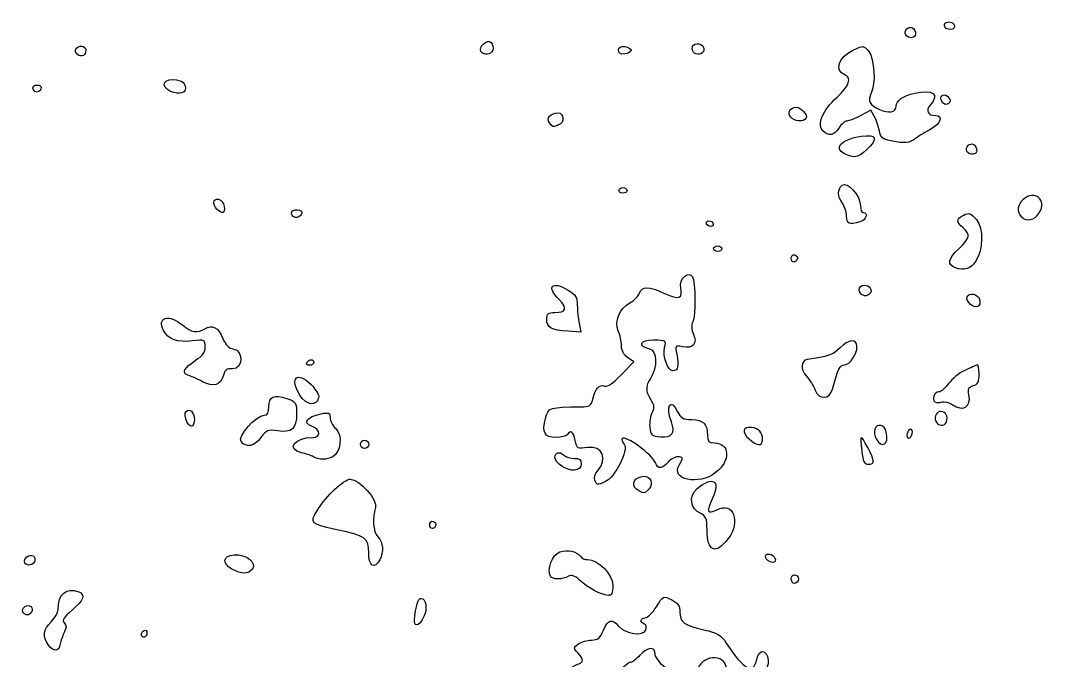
# Model space of a CAD drawing. Header units: centimetres. Extents: x -9.1 to 23.1, y -7.7 to 7.6.
# Drawn here: x 6.641 to 9.058, y -0.605 to 0.901 of the extents above; entities that cross this region are included whole.
import ezdxf

# ---------------------------------------------------------------- set-up
doc = ezdxf.new("R2010")
doc.units = ezdxf.units.CM
doc.header["$MEASUREMENT"] = 0
doc.layers.add('Layer 1', color=7, linetype='Continuous')

msp = doc.modelspace()

# ---------------------------------------------------------------- linework, layer by layer
at = {"layer": 'Layer 1'}
for points, knots in [([(8.83897, 0.88614), (8.83897, 0.89496), (8.82706, 0.90107), (8.81927, 0.89626), (8.81927, 0.89626), (8.81562, 0.894), (8.81432, 0.88942), (8.81639, 0.88608), (8.81639, 0.88608), (8.82129, 0.87815), (8.83897, 0.8782), (8.83897, 0.88608), (8.83897, 0.88608), (8.83897, 0.88608), (8.83897, 0.88614), (8.83897, 0.88614)], [0, 0, 0, 0, 0.2, 0.2, 0.2, 0.2, 0.4, 0.4, 0.4, 0.4, 0.6, 0.6, 0.6, 0.6, 1, 1, 1, 1]), ([(8.74732, 0.86985), (8.74732, 0.87503), (8.74413, 0.88124), (8.74022, 0.88365), (8.74022, 0.88365), (8.731, 0.88935), (8.71841, 0.87676), (8.72411, 0.86754), (8.72411, 0.86754), (8.73051, 0.85718), (8.74732, 0.85885), (8.74732, 0.86985)], [0, 0, 0, 0, 0.25, 0.25, 0.25, 0.25, 0.5, 0.5, 0.5, 0.5, 1, 1, 1, 1]), ([(7.75232, 0.83147), (7.75448, 0.8371), (7.7529, 0.84506), (7.7488, 0.84915), (7.7488, 0.84915), (7.73961, 0.85834), (7.71783, 0.83956), (7.72473, 0.82839), (7.72473, 0.82839), (7.73125, 0.81784), (7.74779, 0.81969), (7.75231, 0.83148), (7.75231, 0.83148), (7.75231, 0.83148), (7.75232, 0.83147), (7.75232, 0.83147)], [0, 0, 0, 0, 0.2, 0.2, 0.2, 0.2, 0.4, 0.4, 0.4, 0.4, 0.6, 0.6, 0.6, 0.6, 1, 1, 1, 1]), ([(8.24797, 0.82835), (8.25412, 0.83829), (8.24077, 0.8499), (8.22857, 0.84522), (8.22857, 0.84522), (8.2227, 0.84296), (8.22007, 0.83711), (8.2223, 0.83129), (8.2223, 0.83129), (8.22676, 0.81967), (8.24156, 0.81798), (8.24797, 0.82833), (8.24797, 0.82833), (8.24797, 0.82833), (8.24797, 0.82835), (8.24797, 0.82835)], [0, 0, 0, 0, 0.2, 0.2, 0.2, 0.2, 0.4, 0.4, 0.4, 0.4, 0.6, 0.6, 0.6, 0.6, 1, 1, 1, 1]), ([(6.79471, 0.83143), (6.79471, 0.84251), (6.77788, 0.84407), (6.7714, 0.83357), (6.7714, 0.83357), (6.76648, 0.8256), (6.78114, 0.81363), (6.7895, 0.81879), (6.7895, 0.81879), (6.79237, 0.82056), (6.79471, 0.82625), (6.79471, 0.83142), (6.79471, 0.83142), (6.79471, 0.83142), (6.79471, 0.83143), (6.79471, 0.83143)], [0, 0, 0, 0, 0.2, 0.2, 0.2, 0.2, 0.4, 0.4, 0.4, 0.4, 0.6, 0.6, 0.6, 0.6, 1, 1, 1, 1]), ([(8.07781, 0.83102), (8.07781, 0.8346), (8.0712, 0.83849), (8.06311, 0.83964), (8.06311, 0.83964), (8.053, 0.84108), (8.04841, 0.8384), (8.04841, 0.83102), (8.04841, 0.83102), (8.04841, 0.82365), (8.05299, 0.82097), (8.06311, 0.8224), (8.06311, 0.8224), (8.07119, 0.82355), (8.07781, 0.82743), (8.07781, 0.83102)], [0, 0, 0, 0, 0.2, 0.2, 0.2, 0.2, 0.4, 0.4, 0.4, 0.4, 0.6, 0.6, 0.6, 0.6, 1, 1, 1, 1]), ([(8.74745, 0.62351), (8.75633, 0.62978), (8.77242, 0.63968), (8.78319, 0.6455), (8.78319, 0.6455), (8.80673, 0.65821), (8.81314, 0.67742), (8.79385, 0.67742), (8.79385, 0.67742), (8.77543, 0.67742), (8.7702, 0.68919), (8.78255, 0.70284), (8.78255, 0.70284), (8.80467, 0.72729), (8.78762, 0.73983), (8.74545, 0.73012), (8.74545, 0.73012), (8.71724, 0.72362), (8.70155, 0.7126), (8.70155, 0.69928), (8.70155, 0.69928), (8.70155, 0.6852), (8.68448, 0.68175), (8.66265, 0.69141), (8.66265, 0.69141), (8.6396, 0.70161), (8.63377, 0.71286), (8.64279, 0.72972), (8.64279, 0.72972), (8.65414, 0.75093), (8.65069, 0.81142), (8.63717, 0.82811), (8.63717, 0.82811), (8.62525, 0.84283), (8.62464, 0.84289), (8.60134, 0.83186), (8.60134, 0.83186), (8.56574, 0.81496), (8.55484, 0.78299), (8.58123, 0.77286), (8.58123, 0.77286), (8.59802, 0.76642), (8.59098, 0.74698), (8.56215, 0.72017), (8.56215, 0.72017), (8.52785, 0.68827), (8.51453, 0.65641), (8.52931, 0.64163), (8.52931, 0.64163), (8.54349, 0.62745), (8.55481, 0.62938), (8.56706, 0.64806), (8.56706, 0.64806), (8.57294, 0.65704), (8.58141, 0.66439), (8.58587, 0.66439), (8.58587, 0.66439), (8.59033, 0.66439), (8.60488, 0.67023), (8.61819, 0.67737), (8.61819, 0.67737), (8.61819, 0.67737), (8.6424, 0.69035), (8.6424, 0.69035), (8.6424, 0.69035), (8.6424, 0.69035), (8.65025, 0.67574), (8.65025, 0.67574), (8.65025, 0.67574), (8.65457, 0.6677), (8.65991, 0.65231), (8.66211, 0.64154), (8.66211, 0.64154), (8.6654, 0.62546), (8.67018, 0.62122), (8.68873, 0.61791), (8.68873, 0.61791), (8.72606, 0.61124), (8.73062, 0.61168), (8.74744, 0.62356), (8.74744, 0.62356), (8.74744, 0.62356), (8.74745, 0.62351), (8.74745, 0.62351)], [0, 0, 0, 0, 0.0454545, 0.0454545, 0.0454545, 0.0454545, 0.0909091, 0.0909091, 0.0909091, 0.0909091, 0.1363636, 0.1363636, 0.1363636, 0.1363636, 0.1818182, 0.1818182, 0.1818182, 0.1818182, 0.2272727, 0.2272727, 0.2272727, 0.2272727, 0.2727273, 0.2727273, 0.2727273, 0.2727273, 0.3181818, 0.3181818, 0.3181818, 0.3181818, 0.3636364, 0.3636364, 0.3636364, 0.3636364, 0.4090909, 0.4090909, 0.4090909, 0.4090909, 0.4545455, 0.4545455, 0.4545455, 0.4545455, 0.5, 0.5, 0.5, 0.5, 0.5454545, 0.5454545, 0.5454545, 0.5454545, 0.5909091, 0.5909091, 0.5909091, 0.5909091, 0.6363636, 0.6363636, 0.6363636, 0.6363636, 0.6818182, 0.6818182, 0.6818182, 0.6818182, 0.7272727, 0.7272727, 0.7272727, 0.7272727, 0.7727273, 0.7727273, 0.7727273, 0.7727273, 0.8181818, 0.8181818, 0.8181818, 0.8181818, 0.8636364, 0.8636364, 0.8636364, 0.8636364, 0.9090909, 0.9090909, 0.9090909, 0.9090909, 1, 1, 1, 1]), ([(6.69009, 0.74316), (6.69009, 0.74654), (6.68568, 0.7493), (6.68029, 0.7493), (6.68029, 0.7493), (6.67019, 0.7493), (6.66731, 0.74159), (6.67467, 0.73424), (6.67467, 0.73424), (6.67989, 0.72902), (6.69009, 0.7349), (6.69009, 0.74316)], [0, 0, 0, 0, 0.25, 0.25, 0.25, 0.25, 0.5, 0.5, 0.5, 0.5, 1, 1, 1, 1]), ([(7.02971, 0.74209), (7.02971, 0.74889), (7.02506, 0.75624), (7.01938, 0.75842), (7.01938, 0.75842), (6.99024, 0.76961), (6.96584, 0.75439), (6.98751, 0.73853), (6.98751, 0.73853), (7.00575, 0.7252), (7.02971, 0.72722), (7.02971, 0.74207), (7.02971, 0.74207), (7.02971, 0.74207), (7.02971, 0.74209), (7.02971, 0.74209)], [0, 0, 0, 0, 0.2, 0.2, 0.2, 0.2, 0.4, 0.4, 0.4, 0.4, 0.6, 0.6, 0.6, 0.6, 1, 1, 1, 1]), ([(8.82824, 0.70936), (8.83021, 0.71253), (8.8277, 0.71857), (8.82268, 0.72274), (8.82268, 0.72274), (8.8125, 0.73119), (8.80207, 0.72146), (8.80911, 0.7101), (8.80911, 0.7101), (8.81411, 0.70201), (8.82348, 0.70165), (8.82825, 0.70936), (8.82825, 0.70936), (8.82825, 0.70936), (8.82824, 0.70936), (8.82824, 0.70936)], [0, 0, 0, 0, 0.2, 0.2, 0.2, 0.2, 0.4, 0.4, 0.4, 0.4, 0.6, 0.6, 0.6, 0.6, 1, 1, 1, 1]), ([(7.90751, 0.65527), (7.92196, 0.66082), (7.92082, 0.68396), (7.90609, 0.68396), (7.90609, 0.68396), (7.88845, 0.68396), (7.87733, 0.67057), (7.88615, 0.65995), (7.88615, 0.65995), (7.89444, 0.64996), (7.89396, 0.65007), (7.90752, 0.65526), (7.90752, 0.65526), (7.90752, 0.65526), (7.90751, 0.65527), (7.90751, 0.65527)], [0, 0, 0, 0, 0.2, 0.2, 0.2, 0.2, 0.4, 0.4, 0.4, 0.4, 0.6, 0.6, 0.6, 0.6, 1, 1, 1, 1]), ([(8.49003, 0.67189), (8.4941, 0.67848), (8.47684, 0.6972), (8.46694, 0.69693), (8.46694, 0.69693), (8.45258, 0.69652), (8.44501, 0.68439), (8.45308, 0.67467), (8.45308, 0.67467), (8.46307, 0.66263), (8.48336, 0.6611), (8.49003, 0.67191), (8.49003, 0.67191), (8.49003, 0.67191), (8.49003, 0.67189), (8.49003, 0.67189)], [0, 0, 0, 0, 0.2, 0.2, 0.2, 0.2, 0.4, 0.4, 0.4, 0.4, 0.6, 0.6, 0.6, 0.6, 1, 1, 1, 1]), ([(8.63189, 0.59699), (8.66037, 0.62428), (8.65643, 0.63409), (8.61918, 0.62859), (8.61918, 0.62859), (8.57264, 0.62171), (8.55258, 0.60064), (8.57999, 0.58742), (8.57999, 0.58742), (8.60287, 0.57638), (8.61215, 0.57809), (8.63188, 0.597), (8.63188, 0.597), (8.63188, 0.597), (8.63189, 0.59699), (8.63189, 0.59699)], [0, 0, 0, 0, 0.2, 0.2, 0.2, 0.2, 0.4, 0.4, 0.4, 0.4, 0.6, 0.6, 0.6, 0.6, 1, 1, 1, 1]), ([(8.89151, 0.5954), (8.89151, 0.60058), (8.88832, 0.60679), (8.88441, 0.6092), (8.88441, 0.6092), (8.87519, 0.6149), (8.8626, 0.60231), (8.8683, 0.59309), (8.8683, 0.59309), (8.8747, 0.58273), (8.89151, 0.58441), (8.89151, 0.5954)], [0, 0, 0, 0, 0.25, 0.25, 0.25, 0.25, 0.5, 0.5, 0.5, 0.5, 1, 1, 1, 1]), ([(8.06861, 0.50115), (8.06861, 0.50473), (8.0642, 0.50768), (8.05881, 0.50768), (8.05881, 0.50768), (8.05342, 0.50768), (8.04901, 0.50476), (8.04901, 0.50115), (8.04901, 0.50115), (8.04901, 0.49757), (8.05342, 0.49462), (8.05881, 0.49462), (8.05881, 0.49462), (8.0642, 0.49462), (8.06861, 0.49754), (8.06861, 0.50115)], [0, 0, 0, 0, 0.2, 0.2, 0.2, 0.2, 0.4, 0.4, 0.4, 0.4, 0.6, 0.6, 0.6, 0.6, 1, 1, 1, 1]), ([(8.61613, 0.42688), (8.63049, 0.43075), (8.63723, 0.44889), (8.62429, 0.44889), (8.62429, 0.44889), (8.6207, 0.44889), (8.61776, 0.45601), (8.61776, 0.46472), (8.61776, 0.46472), (8.61776, 0.48785), (8.58636, 0.52338), (8.57457, 0.51359), (8.57457, 0.51359), (8.56284, 0.50386), (8.56305, 0.4873), (8.5751, 0.47137), (8.5751, 0.47137), (8.58037, 0.4644), (8.58478, 0.45061), (8.5849, 0.44073), (8.5849, 0.44073), (8.58511, 0.42232), (8.59038, 0.41998), (8.61613, 0.42688)], [0, 0, 0, 0, 0.1428571, 0.1428571, 0.1428571, 0.1428571, 0.2857143, 0.2857143, 0.2857143, 0.2857143, 0.4285714, 0.4285714, 0.4285714, 0.4285714, 0.5714286, 0.5714286, 0.5714286, 0.5714286, 0.7142857, 0.7142857, 0.7142857, 0.7142857, 1, 1, 1, 1]), ([(8.99607, 0.43942), (8.98459, 0.4509), (8.98649, 0.46717), (9.00081, 0.48013), (9.00081, 0.48013), (9.02709, 0.50391), (9.05764, 0.47815), (9.03825, 0.44857), (9.03825, 0.44857), (9.02636, 0.43043), (9.00886, 0.42663), (8.99607, 0.43942)], [0, 0, 0, 0, 0.25, 0.25, 0.25, 0.25, 0.5, 0.5, 0.5, 0.5, 1, 1, 1, 1]), ([(7.12075, 0.46354), (7.1196, 0.47159), (7.11352, 0.47915), (7.10723, 0.48035), (7.10723, 0.48035), (7.09413, 0.48286), (7.09194, 0.46845), (7.10364, 0.45675), (7.10364, 0.45675), (7.1158, 0.44459), (7.12304, 0.44746), (7.12075, 0.46354)], [0, 0, 0, 0, 0.25, 0.25, 0.25, 0.25, 0.5, 0.5, 0.5, 0.5, 1, 1, 1, 1]), ([(7.3033, 0.44769), (7.30475, 0.45202), (7.29988, 0.45545), (7.29228, 0.45545), (7.29228, 0.45545), (7.27871, 0.45545), (7.27465, 0.44859), (7.28316, 0.44007), (7.28316, 0.44007), (7.28921, 0.43402), (7.30012, 0.43814), (7.3033, 0.44769)], [0, 0, 0, 0, 0.25, 0.25, 0.25, 0.25, 0.5, 0.5, 0.5, 0.5, 1, 1, 1, 1]), ([(8.88857, 0.33383), (8.90676, 0.36256), (8.90772, 0.41245), (8.89047, 0.43251), (8.89047, 0.43251), (8.87692, 0.44826), (8.87299, 0.44964), (8.86059, 0.443), (8.86059, 0.443), (8.84294, 0.43356), (8.84272, 0.42804), (8.85938, 0.41296), (8.85938, 0.41296), (8.87723, 0.3968), (8.87591, 0.39034), (8.84951, 0.36469), (8.84951, 0.36469), (8.82314, 0.33907), (8.82085, 0.32653), (8.84117, 0.31902), (8.84117, 0.31902), (8.86074, 0.31178), (8.87803, 0.31717), (8.88856, 0.33382), (8.88856, 0.33382), (8.88856, 0.33382), (8.88857, 0.33383), (8.88857, 0.33383)], [0, 0, 0, 0, 0.125, 0.125, 0.125, 0.125, 0.25, 0.25, 0.25, 0.25, 0.375, 0.375, 0.375, 0.375, 0.5, 0.5, 0.5, 0.5, 0.625, 0.625, 0.625, 0.625, 0.75, 0.75, 0.75, 0.75, 1, 1, 1, 1]), ([(8.27141, 0.42274), (8.27141, 0.42632), (8.26683, 0.42927), (8.26123, 0.42927), (8.26123, 0.42927), (8.25563, 0.42927), (8.25286, 0.42635), (8.25508, 0.42274), (8.25508, 0.42274), (8.2573, 0.41916), (8.26188, 0.41621), (8.26526, 0.41621), (8.26526, 0.41621), (8.26864, 0.41621), (8.27141, 0.41913), (8.27141, 0.42274)], [0, 0, 0, 0, 0.2, 0.2, 0.2, 0.2, 0.4, 0.4, 0.4, 0.4, 0.6, 0.6, 0.6, 0.6, 1, 1, 1, 1]), ([(8.29161, 0.36398), (8.29161, 0.36756), (8.2872, 0.37051), (8.28181, 0.37051), (8.28181, 0.37051), (8.27642, 0.37051), (8.27201, 0.36759), (8.27201, 0.36398), (8.27201, 0.36398), (8.27201, 0.3604), (8.27642, 0.35745), (8.28181, 0.35745), (8.28181, 0.35745), (8.2872, 0.35745), (8.29161, 0.36037), (8.29161, 0.36398)], [0, 0, 0, 0, 0.2, 0.2, 0.2, 0.2, 0.4, 0.4, 0.4, 0.4, 0.6, 0.6, 0.6, 0.6, 1, 1, 1, 1]), ([(8.46938, 0.3406), (8.47028, 0.34389), (8.46734, 0.34781), (8.46285, 0.34931), (8.46285, 0.34931), (8.45836, 0.35079), (8.45469, 0.34713), (8.45469, 0.34115), (8.45469, 0.34115), (8.45469, 0.33009), (8.4664, 0.32966), (8.46939, 0.34061), (8.46939, 0.34061), (8.46939, 0.34061), (8.46938, 0.3406), (8.46938, 0.3406)], [0, 0, 0, 0, 0.2, 0.2, 0.2, 0.2, 0.4, 0.4, 0.4, 0.4, 0.6, 0.6, 0.6, 0.6, 1, 1, 1, 1]), ([(8.01768, -0.1843), (8.04013, -0.17407), (8.07259, -0.10935), (8.06179, -0.09634), (8.06179, -0.09634), (8.05725, -0.09086), (8.05513, -0.08478), (8.05709, -0.08282), (8.05709, -0.08282), (8.06517, -0.07474), (8.12773, -0.12038), (8.13519, -0.1398), (8.13519, -0.1398), (8.14124, -0.15555), (8.15069, -0.15527), (8.16467, -0.13894), (8.16467, -0.13894), (8.17082, -0.13175), (8.18108, -0.12588), (8.18747, -0.12588), (8.18747, -0.12588), (8.20123, -0.12588), (8.20169, -0.12843), (8.19104, -0.14546), (8.19104, -0.14546), (8.16956, -0.17985), (8.23708, -0.19379), (8.27691, -0.16318), (8.27691, -0.16318), (8.31262, -0.13573), (8.31083, -0.09323), (8.27395, -0.09323), (8.27395, -0.09323), (8.26077, -0.09323), (8.25783, -0.08998), (8.25775, -0.07527), (8.25775, -0.07527), (8.25759, -0.04814), (8.24863, -0.03913), (8.22104, -0.03839), (8.22104, -0.03839), (8.20048, -0.03785), (8.19444, -0.03452), (8.18737, -0.01976), (8.18737, -0.01976), (8.171, 0.01438), (8.15847, -0.0062), (8.17275, -0.04377), (8.17275, -0.04377), (8.18278, -0.07016), (8.1749, -0.08116), (8.14761, -0.07888), (8.14761, -0.07888), (8.12625, -0.07711), (8.12375, -0.07485), (8.12192, -0.05598), (8.12192, -0.05598), (8.1208, -0.04447), (8.12322, -0.02884), (8.12728, -0.02125), (8.12728, -0.02125), (8.13309, -0.0104), (8.13247, -0.0041), (8.12441, 0.00821), (8.12441, 0.00821), (8.11168, 0.02763), (8.11146, 0.04024), (8.12353, 0.05885), (8.12353, 0.05885), (8.14084, 0.08554), (8.13953, 0.12408), (8.12116, 0.12858), (8.12116, 0.12858), (8.09163, 0.13581), (8.09765, 0.14843), (8.13064, 0.14843), (8.13064, 0.14843), (8.16054, 0.14843), (8.16118, 0.14802), (8.15693, 0.1311), (8.15693, 0.1311), (8.15186, 0.11091), (8.16415, 0.07659), (8.17644, 0.07659), (8.17644, 0.07659), (8.18825, 0.07659), (8.19122, 0.08918), (8.18544, 0.11485), (8.18544, 0.11485), (8.18063, 0.13626), (8.18095, 0.1367), (8.199, 0.13309), (8.199, 0.13309), (8.22376, 0.12814), (8.23478, 0.14105), (8.22469, 0.1632), (8.22469, 0.1632), (8.21994, 0.17362), (8.21944, 0.18382), (8.2233, 0.19169), (8.2233, 0.19169), (8.23019, 0.20574), (8.22962, 0.28616), (8.22255, 0.2976), (8.22255, 0.2976), (8.21283, 0.31333), (8.1907, 0.29301), (8.19486, 0.27218), (8.19486, 0.27218), (8.20003, 0.24631), (8.19028, 0.24294), (8.15635, 0.25889), (8.15635, 0.25889), (8.11991, 0.27602), (8.1031, 0.27616), (8.09778, 0.25938), (8.09778, 0.25938), (8.09549, 0.25216), (8.08542, 0.24201), (8.0754, 0.23683), (8.0754, 0.23683), (8.05101, 0.22422), (8.03789, 0.19266), (8.0479, 0.17068), (8.0479, 0.17068), (8.052, 0.16169), (8.05535, 0.14602), (8.05535, 0.13585), (8.05535, 0.13585), (8.05535, 0.12398), (8.06056, 0.11391), (8.06989, 0.1077), (8.06989, 0.1077), (8.06989, 0.1077), (8.08443, 0.09805), (8.08443, 0.09805), (8.08443, 0.09805), (8.08443, 0.09805), (8.05551, 0.0677), (8.05551, 0.0677), (8.05551, 0.0677), (8.03657, 0.04783), (8.02285, 0.03854), (8.01576, 0.04079), (8.01576, 0.04079), (8.00297, 0.04487), (7.99345, 0.03438), (7.98758, 0.0098), (7.98758, 0.0098), (7.9839, -0.00562), (7.98006, -0.00802), (7.95892, -0.00811), (7.95892, -0.00811), (7.88726, -0.00852), (7.8827, -0.00992), (7.87639, -0.03541), (7.87639, -0.03541), (7.86805, -0.0691), (7.8742, -0.08016), (7.90127, -0.08016), (7.90127, -0.08016), (7.91374, -0.08016), (7.92577, -0.07724), (7.92799, -0.07363), (7.92799, -0.07363), (7.93543, -0.06159), (7.94265, -0.06693), (7.94677, -0.08752), (7.94677, -0.08752), (7.95069, -0.10715), (7.95185, -0.10779), (7.97629, -0.10388), (7.97629, -0.10388), (8.01014, -0.09847), (8.02387, -0.13197), (7.99904, -0.1594), (7.99904, -0.1594), (7.99322, -0.16583), (7.99019, -0.17562), (7.9923, -0.18114), (7.9923, -0.18114), (7.99688, -0.19306), (7.99803, -0.19321), (8.01763, -0.18427), (8.01763, -0.18427), (8.01763, -0.18427), (8.01768, -0.1843), (8.01768, -0.1843)], [0, 0, 0, 0, 0.0208333, 0.0208333, 0.0208333, 0.0208333, 0.0416667, 0.0416667, 0.0416667, 0.0416667, 0.0625, 0.0625, 0.0625, 0.0625, 0.0833333, 0.0833333, 0.0833333, 0.0833333, 0.1041667, 0.1041667, 0.1041667, 0.1041667, 0.125, 0.125, 0.125, 0.125, 0.1458333, 0.1458333, 0.1458333, 0.1458333, 0.1666667, 0.1666667, 0.1666667, 0.1666667, 0.1875, 0.1875, 0.1875, 0.1875, 0.2083333, 0.2083333, 0.2083333, 0.2083333, 0.2291667, 0.2291667, 0.2291667, 0.2291667, 0.25, 0.25, 0.25, 0.25, 0.2708333, 0.2708333, 0.2708333, 0.2708333, 0.2916667, 0.2916667, 0.2916667, 0.2916667, 0.3125, 0.3125, 0.3125, 0.3125, 0.3333333, 0.3333333, 0.3333333, 0.3333333, 0.3541667, 0.3541667, 0.3541667, 0.3541667, 0.375, 0.375, 0.375, 0.375, 0.3958333, 0.3958333, 0.3958333, 0.3958333, 0.4166667, 0.4166667, 0.4166667, 0.4166667, 0.4375, 0.4375, 0.4375, 0.4375, 0.4583333, 0.4583333, 0.4583333, 0.4583333, 0.4791667, 0.4791667, 0.4791667, 0.4791667, 0.5, 0.5, 0.5, 0.5, 0.5208333, 0.5208333, 0.5208333, 0.5208333, 0.5416667, 0.5416667, 0.5416667, 0.5416667, 0.5625, 0.5625, 0.5625, 0.5625, 0.5833333, 0.5833333, 0.5833333, 0.5833333, 0.6041667, 0.6041667, 0.6041667, 0.6041667, 0.625, 0.625, 0.625, 0.625, 0.6458333, 0.6458333, 0.6458333, 0.6458333, 0.6666667, 0.6666667, 0.6666667, 0.6666667, 0.6875, 0.6875, 0.6875, 0.6875, 0.7083333, 0.7083333, 0.7083333, 0.7083333, 0.7291667, 0.7291667, 0.7291667, 0.7291667, 0.75, 0.75, 0.75, 0.75, 0.7708333, 0.7708333, 0.7708333, 0.7708333, 0.7916667, 0.7916667, 0.7916667, 0.7916667, 0.8125, 0.8125, 0.8125, 0.8125, 0.8333333, 0.8333333, 0.8333333, 0.8333333, 0.8541667, 0.8541667, 0.8541667, 0.8541667, 0.875, 0.875, 0.875, 0.875, 0.8958333, 0.8958333, 0.8958333, 0.8958333, 0.9166667, 0.9166667, 0.9166667, 0.9166667, 0.9375, 0.9375, 0.9375, 0.9375, 0.9583333, 0.9583333, 0.9583333, 0.9583333, 1, 1, 1, 1]), ([(7.95551, 0.18841), (7.95325, 0.1997), (7.95141, 0.2189), (7.95141, 0.23108), (7.95141, 0.23108), (7.95141, 0.24905), (7.94741, 0.25566), (7.93018, 0.26617), (7.93018, 0.26617), (7.89144, 0.28979), (7.87781, 0.27497), (7.90931, 0.24348), (7.90931, 0.24348), (7.92895, 0.22383), (7.9254, 0.21385), (7.89878, 0.21385), (7.89878, 0.21385), (7.88275, 0.21385), (7.87957, 0.21122), (7.87957, 0.19785), (7.87957, 0.19785), (7.87957, 0.17792), (7.89018, 0.17188), (7.92907, 0.16964), (7.92907, 0.16964), (7.92907, 0.16964), (7.95962, 0.16787), (7.95962, 0.16787), (7.95962, 0.16787), (7.95962, 0.16787), (7.95551, 0.18841), (7.95551, 0.18841)], [0, 0, 0, 0, 0.1111111, 0.1111111, 0.1111111, 0.1111111, 0.2222222, 0.2222222, 0.2222222, 0.2222222, 0.3333333, 0.3333333, 0.3333333, 0.3333333, 0.4444444, 0.4444444, 0.4444444, 0.4444444, 0.5555556, 0.5555556, 0.5555556, 0.5555556, 0.6666667, 0.6666667, 0.6666667, 0.6666667, 0.7777778, 0.7777778, 0.7777778, 0.7777778, 1, 1, 1, 1]), ([(8.64109, 0.26012), (8.64724, 0.27006), (8.63389, 0.28167), (8.62169, 0.27699), (8.62169, 0.27699), (8.61582, 0.27473), (8.61319, 0.26888), (8.61542, 0.26306), (8.61542, 0.26306), (8.61988, 0.25144), (8.63468, 0.24975), (8.64109, 0.2601), (8.64109, 0.2601), (8.64109, 0.2601), (8.64109, 0.26012), (8.64109, 0.26012)], [0, 0, 0, 0, 0.2, 0.2, 0.2, 0.2, 0.4, 0.4, 0.4, 0.4, 0.6, 0.6, 0.6, 0.6, 1, 1, 1, 1]), ([(8.89886, 0.23926), (8.89886, 0.25357), (8.88012, 0.26302), (8.87061, 0.25351), (8.87061, 0.25351), (8.86634, 0.24924), (8.86698, 0.24362), (8.8725, 0.23697), (8.8725, 0.23697), (8.88405, 0.22305), (8.89885, 0.22434), (8.89885, 0.23928), (8.89885, 0.23928), (8.89885, 0.23928), (8.89886, 0.23926), (8.89886, 0.23926)], [0, 0, 0, 0, 0.2, 0.2, 0.2, 0.2, 0.4, 0.4, 0.4, 0.4, 0.6, 0.6, 0.6, 0.6, 1, 1, 1, 1]), ([(7.11893, 0.06661), (7.12195, 0.07866), (7.12686, 0.082), (7.14023, 0.08112), (7.14023, 0.08112), (7.16492, 0.07947), (7.16696, 0.12437), (7.14235, 0.12785), (7.14235, 0.12785), (7.13214, 0.12929), (7.12398, 0.13749), (7.11765, 0.15263), (7.11765, 0.15263), (7.10675, 0.17872), (7.09244, 0.18649), (7.07518, 0.17571), (7.07518, 0.17571), (7.05692, 0.16431), (7.04391, 0.16647), (7.02252, 0.18448), (7.02252, 0.18448), (6.9907, 0.21125), (6.96125, 0.20269), (6.97794, 0.17152), (6.97794, 0.17152), (6.98924, 0.15042), (7.00997, 0.14282), (7.04541, 0.14682), (7.04541, 0.14682), (7.0749, 0.15015), (7.07597, 0.14966), (7.07597, 0.13315), (7.07597, 0.13315), (7.07597, 0.12079), (7.06966, 0.11193), (7.05325, 0.10128), (7.05325, 0.10128), (7.02627, 0.08375), (7.01967, 0.07096), (7.03526, 0.06637), (7.03526, 0.06637), (7.04149, 0.06456), (7.05687, 0.0576), (7.06944, 0.05095), (7.06944, 0.05095), (7.09598, 0.03691), (7.11281, 0.04224), (7.11893, 0.06663), (7.11893, 0.06663), (7.11893, 0.06663), (7.11893, 0.06661), (7.11893, 0.06661)], [0, 0, 0, 0, 0.0714286, 0.0714286, 0.0714286, 0.0714286, 0.1428571, 0.1428571, 0.1428571, 0.1428571, 0.2142857, 0.2142857, 0.2142857, 0.2142857, 0.2857143, 0.2857143, 0.2857143, 0.2857143, 0.3571429, 0.3571429, 0.3571429, 0.3571429, 0.4285714, 0.4285714, 0.4285714, 0.4285714, 0.5, 0.5, 0.5, 0.5, 0.5714286, 0.5714286, 0.5714286, 0.5714286, 0.6428571, 0.6428571, 0.6428571, 0.6428571, 0.7142857, 0.7142857, 0.7142857, 0.7142857, 0.7857143, 0.7857143, 0.7857143, 0.7857143, 0.8571429, 0.8571429, 0.8571429, 0.8571429, 1, 1, 1, 1]), ([(8.51102, 0.03107), (8.50718, 0.0412), (8.49809, 0.05583), (8.49082, 0.06359), (8.49082, 0.06359), (8.4762, 0.07921), (8.4768, 0.10087), (8.49192, 0.10285), (8.49192, 0.10285), (8.54042, 0.1092), (8.55458, 0.11438), (8.57072, 0.13166), (8.57072, 0.13166), (8.58868, 0.15089), (8.60941, 0.15214), (8.60941, 0.13401), (8.60941, 0.13401), (8.60941, 0.11586), (8.59408, 0.09255), (8.58089, 0.09065), (8.58089, 0.09065), (8.56781, 0.08876), (8.56549, 0.08423), (8.55156, 0.03317), (8.55156, 0.03317), (8.54491, 0.00879), (8.51995, 0.0075), (8.51102, 0.03107)], [0, 0, 0, 0, 0.125, 0.125, 0.125, 0.125, 0.25, 0.25, 0.25, 0.25, 0.375, 0.375, 0.375, 0.375, 0.5, 0.5, 0.5, 0.5, 0.625, 0.625, 0.625, 0.625, 0.75, 0.75, 0.75, 0.75, 1, 1, 1, 1]), ([(7.33141, 0.09625), (7.33141, 0.09983), (7.32864, 0.10278), (7.32526, 0.10278), (7.32526, 0.10278), (7.32188, 0.10278), (7.3173, 0.09986), (7.31508, 0.09625), (7.31508, 0.09625), (7.31286, 0.09267), (7.31563, 0.08972), (7.32123, 0.08972), (7.32123, 0.08972), (7.32683, 0.08972), (7.33141, 0.09264), (7.33141, 0.09625)], [0, 0, 0, 0, 0.2, 0.2, 0.2, 0.2, 0.4, 0.4, 0.4, 0.4, 0.6, 0.6, 0.6, 0.6, 1, 1, 1, 1]), ([(7.34286, 0.01301), (7.34406, 0.01931), (7.33599, 0.03351), (7.32493, 0.04457), (7.32493, 0.04457), (7.29238, 0.07713), (7.2738, 0.05925), (7.29845, 0.01909), (7.29845, 0.01909), (7.31301, -0.00463), (7.33882, -0.00816), (7.34285, 0.01301), (7.34285, 0.01301), (7.34285, 0.01301), (7.34286, 0.01301), (7.34286, 0.01301)], [0, 0, 0, 0, 0.2, 0.2, 0.2, 0.2, 0.4, 0.4, 0.4, 0.4, 0.6, 0.6, 0.6, 0.6, 1, 1, 1, 1]), ([(8.83345, -0.00276), (8.82576, 0.00263), (8.81496, 0.00531), (8.80945, 0.00319), (8.80945, 0.00319), (8.80394, 0.00109), (8.79648, 0.00117), (8.79288, 0.0036), (8.79288, 0.0036), (8.78413, 0.00901), (8.79139, 0.02683), (8.80233, 0.02683), (8.80233, 0.02683), (8.80709, 0.02683), (8.81731, 0.03571), (8.82503, 0.04656), (8.82503, 0.04656), (8.83276, 0.05741), (8.84986, 0.07122), (8.86303, 0.07724), (8.86303, 0.07724), (8.8762, 0.08326), (8.88918, 0.08932), (8.89188, 0.09071), (8.89188, 0.09071), (8.89457, 0.09211), (8.89678, 0.08242), (8.89678, 0.06922), (8.89678, 0.06922), (8.89678, 0.05033), (8.89386, 0.04444), (8.88309, 0.04162), (8.88309, 0.04162), (8.87218, 0.03878), (8.87012, 0.03444), (8.87294, 0.02033), (8.87294, 0.02033), (8.87884, -0.00917), (8.85917, -0.02057), (8.83346, -0.00256), (8.83346, -0.00256), (8.83346, -0.00256), (8.83345, -0.00276), (8.83345, -0.00276)], [0, 0, 0, 0, 0.0833333, 0.0833333, 0.0833333, 0.0833333, 0.1666667, 0.1666667, 0.1666667, 0.1666667, 0.25, 0.25, 0.25, 0.25, 0.3333333, 0.3333333, 0.3333333, 0.3333333, 0.4166667, 0.4166667, 0.4166667, 0.4166667, 0.5, 0.5, 0.5, 0.5, 0.5833333, 0.5833333, 0.5833333, 0.5833333, 0.6666667, 0.6666667, 0.6666667, 0.6666667, 0.75, 0.75, 0.75, 0.75, 0.8333333, 0.8333333, 0.8333333, 0.8333333, 1, 1, 1, 1]), ([(7.20699, -0.08032), (7.21987, -0.0629), (7.22404, -0.06125), (7.24634, -0.06482), (7.24634, -0.06482), (7.27964, -0.07015), (7.29094, -0.0599), (7.29094, -0.0244), (7.29094, -0.0244), (7.29094, 0.00197), (7.28952, 0.00415), (7.26781, 0.01132), (7.26781, 0.01132), (7.2372, 0.02142), (7.22563, 0.01608), (7.22563, -0.00816), (7.22563, -0.00816), (7.22563, -0.02223), (7.2225, -0.02796), (7.21481, -0.02796), (7.21481, -0.02796), (7.19561, -0.02796), (7.1511, -0.0789), (7.16045, -0.09017), (7.16045, -0.09017), (7.17306, -0.10536), (7.19133, -0.1015), (7.20699, -0.08032)], [0, 0, 0, 0, 0.125, 0.125, 0.125, 0.125, 0.25, 0.25, 0.25, 0.25, 0.375, 0.375, 0.375, 0.375, 0.5, 0.5, 0.5, 0.5, 0.625, 0.625, 0.625, 0.625, 0.75, 0.75, 0.75, 0.75, 1, 1, 1, 1]), ([(7.05034, -0.03812), (7.05034, -0.0208), (7.03932, -0.01), (7.03086, -0.01904), (7.03086, -0.01904), (7.02427, -0.02607), (7.03445, -0.05406), (7.0436, -0.05406), (7.0436, -0.05406), (7.04731, -0.05406), (7.05034, -0.04689), (7.05034, -0.03812)], [0, 0, 0, 0, 0.25, 0.25, 0.25, 0.25, 0.5, 0.5, 0.5, 0.5, 1, 1, 1, 1]), ([(7.37584, -0.12599), (7.39503, -0.11572), (7.39952, -0.07477), (7.38314, -0.0595), (7.38314, -0.0595), (7.37572, -0.05258), (7.36964, -0.04093), (7.36964, -0.0336), (7.36964, -0.0336), (7.36964, -0.02201), (7.36688, -0.02085), (7.34841, -0.02472), (7.34841, -0.02472), (7.31498, -0.03171), (7.30442, -0.04532), (7.32605, -0.05354), (7.32605, -0.05354), (7.3475, -0.0617), (7.3494, -0.08006), (7.32881, -0.08019), (7.32881, -0.08019), (7.28549, -0.0806), (7.26525, -0.10841), (7.30269, -0.11629), (7.30269, -0.11629), (7.31257, -0.11835), (7.32506, -0.12266), (7.33045, -0.12582), (7.33045, -0.12582), (7.3437, -0.13361), (7.36148, -0.13368), (7.37584, -0.12582), (7.37584, -0.12582), (7.37584, -0.12582), (7.37584, -0.12599), (7.37584, -0.12599)], [0, 0, 0, 0, 0.1, 0.1, 0.1, 0.1, 0.2, 0.2, 0.2, 0.2, 0.3, 0.3, 0.3, 0.3, 0.4, 0.4, 0.4, 0.4, 0.5, 0.5, 0.5, 0.5, 0.6, 0.6, 0.6, 0.6, 0.7, 0.7, 0.7, 0.7, 0.8, 0.8, 0.8, 0.8, 1, 1, 1, 1]), ([(8.79475, -0.04226), (8.7902, -0.0304), (8.79681, -0.01909), (8.80828, -0.01909), (8.80828, -0.01909), (8.81827, -0.01909), (8.82433, -0.03159), (8.82015, -0.04358), (8.82015, -0.04358), (8.81625, -0.05477), (8.79921, -0.05388), (8.79475, -0.04226)], [0, 0, 0, 0, 0.25, 0.25, 0.25, 0.25, 0.5, 0.5, 0.5, 0.5, 1, 1, 1, 1]), ([(8.65484, -0.08389), (8.65085, -0.07643), (8.64918, -0.06614), (8.65114, -0.06103), (8.65114, -0.06103), (8.65686, -0.04612), (8.6741, -0.05033), (8.67846, -0.0677), (8.67846, -0.0677), (8.68562, -0.09623), (8.66793, -0.10835), (8.65484, -0.08389)], [0, 0, 0, 0, 0.25, 0.25, 0.25, 0.25, 0.5, 0.5, 0.5, 0.5, 1, 1, 1, 1]), ([(8.35556, -0.08389), (8.33783, -0.06737), (8.34074, -0.05443), (8.36164, -0.05688), (8.36164, -0.05688), (8.37852, -0.05886), (8.38708, -0.06863), (8.38723, -0.08611), (8.38723, -0.08611), (8.38735, -0.10151), (8.37341, -0.10053), (8.35555, -0.08389), (8.35555, -0.08389), (8.35555, -0.08389), (8.35556, -0.08389), (8.35556, -0.08389)], [0, 0, 0, 0, 0.2, 0.2, 0.2, 0.2, 0.4, 0.4, 0.4, 0.4, 0.6, 0.6, 0.6, 0.6, 1, 1, 1, 1]), ([(8.62063, -0.11223), (8.61613, -0.07255), (8.61781, -0.07157), (8.63471, -0.10398), (8.63471, -0.10398), (8.65174, -0.13664), (8.65202, -0.14325), (8.63637, -0.14325), (8.63637, -0.14325), (8.62665, -0.14325), (8.62344, -0.13692), (8.62063, -0.11223)], [0, 0, 0, 0, 0.25, 0.25, 0.25, 0.25, 0.5, 0.5, 0.5, 0.5, 1, 1, 1, 1]), ([(8.72696, -0.07537), (8.72696, -0.06998), (8.7299, -0.06376), (8.73349, -0.06154), (8.73349, -0.06154), (8.73708, -0.05932), (8.74002, -0.06195), (8.74002, -0.0673), (8.74002, -0.0673), (8.74002, -0.07269), (8.73708, -0.07891), (8.73349, -0.08113), (8.73349, -0.08113), (8.7299, -0.08335), (8.72696, -0.08072), (8.72696, -0.07537)], [0, 0, 0, 0, 0.2, 0.2, 0.2, 0.2, 0.4, 0.4, 0.4, 0.4, 0.6, 0.6, 0.6, 0.6, 1, 1, 1, 1]), ([(7.46077, -0.09654), (7.46077, -0.09115), (7.45636, -0.08674), (7.45097, -0.08674), (7.45097, -0.08674), (7.44558, -0.08674), (7.44117, -0.09115), (7.44117, -0.09654), (7.44117, -0.09654), (7.44117, -0.10193), (7.44558, -0.10634), (7.45097, -0.10634), (7.45097, -0.10634), (7.45636, -0.10634), (7.46077, -0.10193), (7.46077, -0.09654)], [0, 0, 0, 0, 0.2, 0.2, 0.2, 0.2, 0.4, 0.4, 0.4, 0.4, 0.6, 0.6, 0.6, 0.6, 1, 1, 1, 1]), ([(7.96062, -0.14222), (7.96062, -0.1325), (7.95649, -0.12933), (7.9445, -0.12983), (7.9445, -0.12983), (7.93563, -0.13024), (7.92437, -0.1265), (7.91948, -0.12161), (7.91948, -0.12161), (7.91011, -0.11224), (7.89857, -0.11529), (7.89857, -0.12715), (7.89857, -0.12715), (7.89857, -0.14024), (7.92719, -0.15918), (7.94401, -0.15722), (7.94401, -0.15722), (7.95562, -0.15586), (7.96062, -0.15135), (7.96062, -0.14222)], [0, 0, 0, 0, 0.1666667, 0.1666667, 0.1666667, 0.1666667, 0.3333333, 0.3333333, 0.3333333, 0.3333333, 0.5, 0.5, 0.5, 0.5, 0.6666667, 0.6666667, 0.6666667, 0.6666667, 1, 1, 1, 1]), ([(7.4865, -0.36816), (7.49643, -0.3496), (7.49475, -0.32795), (7.48232, -0.31421), (7.48232, -0.31421), (7.47083, -0.30152), (7.4683, -0.27016), (7.47674, -0.24526), (7.47674, -0.24526), (7.4826, -0.22797), (7.43839, -0.17825), (7.41729, -0.17842), (7.41729, -0.17842), (7.40284, -0.17842), (7.36151, -0.21745), (7.3398, -0.25139), (7.3398, -0.25139), (7.32068, -0.28129), (7.32437, -0.28499), (7.38598, -0.29772), (7.38598, -0.29772), (7.45366, -0.3117), (7.4606, -0.31671), (7.4606, -0.35163), (7.4606, -0.35163), (7.4606, -0.38336), (7.47384, -0.3918), (7.48649, -0.36816), (7.48649, -0.36816), (7.48649, -0.36816), (7.4865, -0.36816), (7.4865, -0.36816)], [0, 0, 0, 0, 0.1111111, 0.1111111, 0.1111111, 0.1111111, 0.2222222, 0.2222222, 0.2222222, 0.2222222, 0.3333333, 0.3333333, 0.3333333, 0.3333333, 0.4444444, 0.4444444, 0.4444444, 0.4444444, 0.5555556, 0.5555556, 0.5555556, 0.5555556, 0.6666667, 0.6666667, 0.6666667, 0.6666667, 0.7777778, 0.7777778, 0.7777778, 0.7777778, 1, 1, 1, 1]), ([(8.1202, -0.20127), (8.13078, -0.18853), (8.12397, -0.1718), (8.10821, -0.1718), (8.10821, -0.1718), (8.08699, -0.1718), (8.07584, -0.19101), (8.09074, -0.2019), (8.09074, -0.2019), (8.10642, -0.21337), (8.11023, -0.21329), (8.1202, -0.20128), (8.1202, -0.20128), (8.1202, -0.20128), (8.1202, -0.20127), (8.1202, -0.20127)], [0, 0, 0, 0, 0.2, 0.2, 0.2, 0.2, 0.4, 0.4, 0.4, 0.4, 0.6, 0.6, 0.6, 0.6, 1, 1, 1, 1]), ([(8.30648, -0.31835), (8.33693, -0.27842), (8.31811, -0.23005), (8.28005, -0.25042), (8.28005, -0.25042), (8.25718, -0.26266), (8.25408, -0.25459), (8.26958, -0.22326), (8.26958, -0.22326), (8.2899, -0.18218), (8.26974, -0.16945), (8.23362, -0.20053), (8.23362, -0.20053), (8.21247, -0.21872), (8.21687, -0.24836), (8.24239, -0.25964), (8.24239, -0.25964), (8.25383, -0.2647), (8.25642, -0.27154), (8.25662, -0.29721), (8.25662, -0.29721), (8.25703, -0.34936), (8.27651, -0.35763), (8.30647, -0.31835), (8.30647, -0.31835), (8.30647, -0.31835), (8.30648, -0.31835), (8.30648, -0.31835)], [0, 0, 0, 0, 0.125, 0.125, 0.125, 0.125, 0.25, 0.25, 0.25, 0.25, 0.375, 0.375, 0.375, 0.375, 0.5, 0.5, 0.5, 0.5, 0.625, 0.625, 0.625, 0.625, 0.75, 0.75, 0.75, 0.75, 1, 1, 1, 1]), ([(7.61879, -0.28664), (7.61969, -0.28335), (7.61675, -0.27943), (7.61226, -0.27793), (7.61226, -0.27793), (7.60777, -0.27645), (7.6041, -0.28011), (7.6041, -0.28609), (7.6041, -0.28609), (7.6041, -0.29715), (7.61581, -0.29758), (7.6188, -0.28663), (7.6188, -0.28663), (7.6188, -0.28663), (7.61879, -0.28664), (7.61879, -0.28664)], [0, 0, 0, 0, 0.2, 0.2, 0.2, 0.2, 0.4, 0.4, 0.4, 0.4, 0.6, 0.6, 0.6, 0.6, 1, 1, 1, 1]), ([(6.6736, -0.37426), (6.67582, -0.37068), (6.6759, -0.36492), (6.67376, -0.36148), (6.67376, -0.36148), (6.66839, -0.35279), (6.65072, -0.36062), (6.65072, -0.37169), (6.65072, -0.37169), (6.65072, -0.38213), (6.66754, -0.38402), (6.67358, -0.37424), (6.67358, -0.37424), (6.67358, -0.37424), (6.6736, -0.37426), (6.6736, -0.37426)], [0, 0, 0, 0, 0.2, 0.2, 0.2, 0.2, 0.4, 0.4, 0.4, 0.4, 0.6, 0.6, 0.6, 0.6, 1, 1, 1, 1]), ([(7.18693, -0.39005), (7.19891, -0.37561), (7.17141, -0.35401), (7.14402, -0.35634), (7.14402, -0.35634), (7.11764, -0.3586), (7.11471, -0.377), (7.13867, -0.38998), (7.13867, -0.38998), (7.1625, -0.4029), (7.17625, -0.40292), (7.18693, -0.38998), (7.18693, -0.38998), (7.18693, -0.38998), (7.18693, -0.39005), (7.18693, -0.39005)], [0, 0, 0, 0, 0.2, 0.2, 0.2, 0.2, 0.4, 0.4, 0.4, 0.4, 0.6, 0.6, 0.6, 0.6, 1, 1, 1, 1]), ([(8.03485, -0.42822), (8.0346, -0.40203), (8.00105, -0.36781), (7.97564, -0.36781), (7.97564, -0.36781), (7.96925, -0.36781), (7.96207, -0.36468), (7.9597, -0.36082), (7.9597, -0.36082), (7.95223, -0.34874), (7.92808, -0.34324), (7.91005, -0.34953), (7.91005, -0.34953), (7.89264, -0.3556), (7.87885, -0.39197), (7.88821, -0.40711), (7.88821, -0.40711), (7.89322, -0.41522), (7.91774, -0.41526), (7.93053, -0.40711), (7.93053, -0.40711), (7.93751, -0.40269), (7.94489, -0.40526), (7.95665, -0.41618), (7.95665, -0.41618), (7.97597, -0.43412), (8.00755, -0.45098), (8.02366, -0.45196), (8.02366, -0.45196), (8.03268, -0.4525), (8.03504, -0.44748), (8.03485, -0.42816), (8.03485, -0.42816), (8.03485, -0.42816), (8.03485, -0.42822), (8.03485, -0.42822)], [0, 0, 0, 0, 0.1, 0.1, 0.1, 0.1, 0.2, 0.2, 0.2, 0.2, 0.3, 0.3, 0.3, 0.3, 0.4, 0.4, 0.4, 0.4, 0.5, 0.5, 0.5, 0.5, 0.6, 0.6, 0.6, 0.6, 0.7, 0.7, 0.7, 0.7, 0.8, 0.8, 0.8, 0.8, 1, 1, 1, 1]), ([(8.41653, -0.36447), (8.4126, -0.35424), (8.39457, -0.35066), (8.39457, -0.36012), (8.39457, -0.36012), (8.39457, -0.3681), (8.40208, -0.37427), (8.41178, -0.37427), (8.41178, -0.37427), (8.41665, -0.37427), (8.41868, -0.37009), (8.41652, -0.36447), (8.41652, -0.36447), (8.41652, -0.36447), (8.41653, -0.36447), (8.41653, -0.36447)], [0, 0, 0, 0, 0.2, 0.2, 0.2, 0.2, 0.4, 0.4, 0.4, 0.4, 0.6, 0.6, 0.6, 0.6, 1, 1, 1, 1]), ([(8.46841, -0.40641), (8.45974, -0.39774), (8.45013, -0.40962), (8.45692, -0.42061), (8.45692, -0.42061), (8.46008, -0.42572), (8.4633, -0.42572), (8.46841, -0.42061), (8.46841, -0.42061), (8.47352, -0.4155), (8.47352, -0.41152), (8.46841, -0.40641)], [0, 0, 0, 0, 0.25, 0.25, 0.25, 0.25, 0.5, 0.5, 0.5, 0.5, 1, 1, 1, 1]), ([(6.73498, -0.56639), (6.73606, -0.5595), (6.74027, -0.5472), (6.74432, -0.53904), (6.74432, -0.53904), (6.74983, -0.52797), (6.74978, -0.5223), (6.74416, -0.51667), (6.74416, -0.51667), (6.73846, -0.51097), (6.74295, -0.50371), (6.76258, -0.4869), (6.76258, -0.4869), (6.79021, -0.46325), (6.79499, -0.44997), (6.77821, -0.44354), (6.77821, -0.44354), (6.74886, -0.43228), (6.72976, -0.44878), (6.72976, -0.48542), (6.72976, -0.48542), (6.72976, -0.4922), (6.72241, -0.50511), (6.71343, -0.51409), (6.71343, -0.51409), (6.69453, -0.533), (6.69289, -0.54821), (6.70751, -0.56908), (6.70751, -0.56908), (6.71939, -0.58604), (6.7321, -0.58479), (6.73499, -0.5664), (6.73499, -0.5664), (6.73499, -0.5664), (6.73498, -0.56639), (6.73498, -0.56639)], [0, 0, 0, 0, 0.1, 0.1, 0.1, 0.1, 0.2, 0.2, 0.2, 0.2, 0.3, 0.3, 0.3, 0.3, 0.4, 0.4, 0.4, 0.4, 0.5, 0.5, 0.5, 0.5, 0.6, 0.6, 0.6, 0.6, 0.7, 0.7, 0.7, 0.7, 0.8, 0.8, 0.8, 0.8, 1, 1, 1, 1]), ([(8.25543, -0.77918), (8.25684, -0.77918), (8.26272, -0.77005), (8.26849, -0.75888), (8.26849, -0.75888), (8.28284, -0.73112), (8.2764, -0.71214), (8.24803, -0.69862), (8.24803, -0.69862), (8.22854, -0.68932), (8.22496, -0.68469), (8.22814, -0.67282), (8.22814, -0.67282), (8.23027, -0.66486), (8.23206, -0.64888), (8.23211, -0.63729), (8.23211, -0.63729), (8.23227, -0.59833), (8.29231, -0.58311), (8.3015, -0.6197), (8.3015, -0.6197), (8.30628, -0.63875), (8.33337, -0.66162), (8.35115, -0.66162), (8.35115, -0.66162), (8.37184, -0.66162), (8.40324, -0.62557), (8.40082, -0.60459), (8.40082, -0.60459), (8.39784, -0.57874), (8.37871, -0.57729), (8.37366, -0.60253), (8.37366, -0.60253), (8.36616, -0.64005), (8.34255, -0.6274), (8.30204, -0.56414), (8.30204, -0.56414), (8.29003, -0.54539), (8.28146, -0.54035), (8.24908, -0.53302), (8.24908, -0.53302), (8.20238, -0.52245), (8.19301, -0.51546), (8.19301, -0.49117), (8.19301, -0.49117), (8.19301, -0.47711), (8.18824, -0.47008), (8.17356, -0.46249), (8.17356, -0.46249), (8.15415, -0.45245), (8.15407, -0.45249), (8.13756, -0.47865), (8.13756, -0.47865), (8.12846, -0.49307), (8.11664, -0.50487), (8.11129, -0.50487), (8.11129, -0.50487), (8.09975, -0.50487), (8.09825, -0.51574), (8.10928, -0.51942), (8.10928, -0.51942), (8.1138, -0.52094), (8.11512, -0.52685), (8.11247, -0.53374), (8.11247, -0.53374), (8.10658, -0.5491), (8.06412, -0.54274), (8.04827, -0.52414), (8.04827, -0.52414), (8.03265, -0.5058), (8.02381, -0.50833), (8.01297, -0.53427), (8.01297, -0.53427), (8.00528, -0.55267), (7.99985, -0.55713), (7.98516, -0.55713), (7.98516, -0.55713), (7.97512, -0.55713), (7.96124, -0.56127), (7.95431, -0.56634), (7.95431, -0.56634), (7.94233, -0.5751), (7.94227, -0.57615), (7.95306, -0.58808), (7.95306, -0.58808), (7.96803, -0.60462), (7.96741, -0.60856), (7.94868, -0.61568), (7.94868, -0.61568), (7.92244, -0.62566), (7.91899, -0.66046), (7.94238, -0.67938), (7.94238, -0.67938), (7.96936, -0.70122), (7.99105, -0.69683), (8.00521, -0.66666), (8.00521, -0.66666), (8.01233, -0.65149), (8.02263, -0.64079), (8.0325, -0.63831), (8.0325, -0.63831), (8.04122, -0.63613), (8.05344, -0.62872), (8.05965, -0.62185), (8.05965, -0.62185), (8.06586, -0.61498), (8.07382, -0.60938), (8.07734, -0.60938), (8.07734, -0.60938), (8.08086, -0.60938), (8.09055, -0.60203), (8.09888, -0.59305), (8.09888, -0.59305), (8.11666, -0.57386), (8.13423, -0.5717), (8.13423, -0.5887), (8.13423, -0.5887), (8.13423, -0.59529), (8.14305, -0.60854), (8.15382, -0.61814), (8.15382, -0.61814), (8.18601, -0.64682), (8.17831, -0.66975), (8.14367, -0.64835), (8.14367, -0.64835), (8.14367, -0.64835), (8.12247, -0.63525), (8.12247, -0.63525), (8.12247, -0.63525), (8.12247, -0.63525), (8.10222, -0.65229), (8.10222, -0.65229), (8.10222, -0.65229), (8.07861, -0.67215), (8.07665, -0.68445), (8.09546, -0.69452), (8.09546, -0.69452), (8.10288, -0.69847), (8.11453, -0.71476), (8.12135, -0.73067), (8.12135, -0.73067), (8.12135, -0.73067), (8.13375, -0.7596), (8.13375, -0.7596), (8.13375, -0.7596), (8.13375, -0.7596), (8.17217, -0.75959), (8.17217, -0.75959), (8.17217, -0.75959), (8.2025, -0.75959), (8.21311, -0.76239), (8.22261, -0.77288), (8.22261, -0.77288), (8.22923, -0.78019), (8.23874, -0.7846), (8.24375, -0.78267), (8.24375, -0.78267), (8.24876, -0.78074), (8.25401, -0.77917), (8.25542, -0.77917), (8.25542, -0.77917), (8.25542, -0.77917), (8.25543, -0.77918), (8.25543, -0.77918)], [0, 0, 0, 0, 0.0238095, 0.0238095, 0.0238095, 0.0238095, 0.047619, 0.047619, 0.047619, 0.047619, 0.0714286, 0.0714286, 0.0714286, 0.0714286, 0.0952381, 0.0952381, 0.0952381, 0.0952381, 0.1190476, 0.1190476, 0.1190476, 0.1190476, 0.1428571, 0.1428571, 0.1428571, 0.1428571, 0.1666667, 0.1666667, 0.1666667, 0.1666667, 0.1904762, 0.1904762, 0.1904762, 0.1904762, 0.2142857, 0.2142857, 0.2142857, 0.2142857, 0.2380952, 0.2380952, 0.2380952, 0.2380952, 0.2619048, 0.2619048, 0.2619048, 0.2619048, 0.2857143, 0.2857143, 0.2857143, 0.2857143, 0.3095238, 0.3095238, 0.3095238, 0.3095238, 0.3333333, 0.3333333, 0.3333333, 0.3333333, 0.3571429, 0.3571429, 0.3571429, 0.3571429, 0.3809524, 0.3809524, 0.3809524, 0.3809524, 0.4047619, 0.4047619, 0.4047619, 0.4047619, 0.4285714, 0.4285714, 0.4285714, 0.4285714, 0.452381, 0.452381, 0.452381, 0.452381, 0.4761905, 0.4761905, 0.4761905, 0.4761905, 0.5, 0.5, 0.5, 0.5, 0.5238095, 0.5238095, 0.5238095, 0.5238095, 0.547619, 0.547619, 0.547619, 0.547619, 0.5714286, 0.5714286, 0.5714286, 0.5714286, 0.5952381, 0.5952381, 0.5952381, 0.5952381, 0.6190476, 0.6190476, 0.6190476, 0.6190476, 0.6428571, 0.6428571, 0.6428571, 0.6428571, 0.6666667, 0.6666667, 0.6666667, 0.6666667, 0.6904762, 0.6904762, 0.6904762, 0.6904762, 0.7142857, 0.7142857, 0.7142857, 0.7142857, 0.7380952, 0.7380952, 0.7380952, 0.7380952, 0.7619048, 0.7619048, 0.7619048, 0.7619048, 0.7857143, 0.7857143, 0.7857143, 0.7857143, 0.8095238, 0.8095238, 0.8095238, 0.8095238, 0.8333333, 0.8333333, 0.8333333, 0.8333333, 0.8571429, 0.8571429, 0.8571429, 0.8571429, 0.8809524, 0.8809524, 0.8809524, 0.8809524, 0.9047619, 0.9047619, 0.9047619, 0.9047619, 0.9285714, 0.9285714, 0.9285714, 0.9285714, 0.952381, 0.952381, 0.952381, 0.952381, 1, 1, 1, 1]), ([(6.66744, -0.49129), (6.66985, -0.48738), (6.66927, -0.48163), (6.66614, -0.4785), (6.66614, -0.4785), (6.65842, -0.47078), (6.64142, -0.482), (6.64705, -0.49113), (6.64705, -0.49113), (6.65276, -0.50036), (6.6618, -0.50043), (6.66745, -0.49113), (6.66745, -0.49113), (6.66745, -0.49113), (6.66744, -0.49129), (6.66744, -0.49129)], [0, 0, 0, 0, 0.2, 0.2, 0.2, 0.2, 0.4, 0.4, 0.4, 0.4, 0.6, 0.6, 0.6, 0.6, 1, 1, 1, 1]), ([(7.59102, -0.50056), (7.59901, -0.48302), (7.59527, -0.45922), (7.58453, -0.45922), (7.58453, -0.45922), (7.57729, -0.45922), (7.57471, -0.46601), (7.56908, -0.49994), (7.56908, -0.49994), (7.56432, -0.52858), (7.57808, -0.52897), (7.59103, -0.50056), (7.59103, -0.50056), (7.59103, -0.50056), (7.59102, -0.50056), (7.59102, -0.50056)], [0, 0, 0, 0, 0.2, 0.2, 0.2, 0.2, 0.4, 0.4, 0.4, 0.4, 0.6, 0.6, 0.6, 0.6, 1, 1, 1, 1]), ([(6.93892, -0.54048), (6.93892, -0.53488), (6.93598, -0.53211), (6.93239, -0.53433), (6.93239, -0.53433), (6.9288, -0.53655), (6.92586, -0.54114), (6.92586, -0.54452), (6.92586, -0.54452), (6.92586, -0.5479), (6.9288, -0.55066), (6.93239, -0.55066), (6.93239, -0.55066), (6.93598, -0.55066), (6.93892, -0.54608), (6.93892, -0.54048)], [0, 0, 0, 0, 0.2, 0.2, 0.2, 0.2, 0.4, 0.4, 0.4, 0.4, 0.6, 0.6, 0.6, 0.6, 1, 1, 1, 1])]:
    msp.add_open_spline(points, degree=3, knots=knots, dxfattribs=at)

doc.saveas('drawing.dxf')
